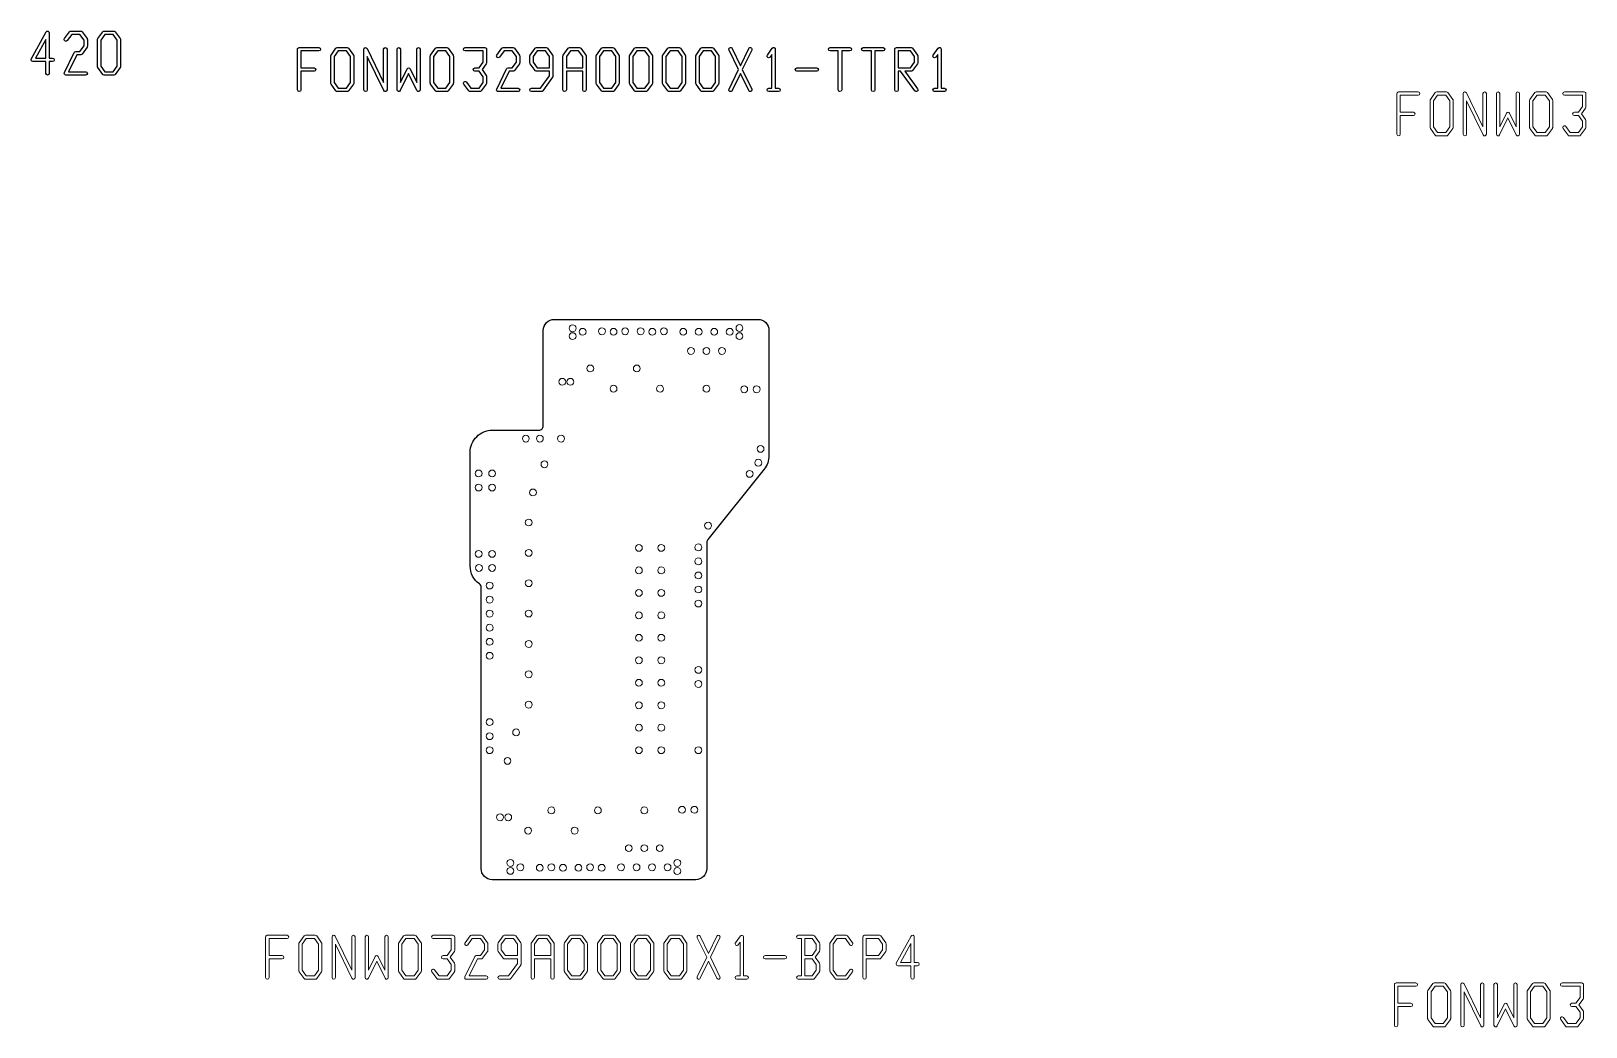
# Model space of a CAD drawing. Extents: x 1596 to 1844, y -134 to 41.
# Drawn here: x 1649.2 to 1719.5, y -88.4 to -43.4 of the extents above; entities that cross this region are included whole.
import ezdxf

# ---------------------------------------------------------------- set-up
doc = ezdxf.new("R2010")
doc.units = 0
doc.layers.get('0').update_dxf_attribs({"lineweight": 5})
doc.layers.add('gbr-dxf_layer0', color=7, linetype='Continuous')
doc.layers.add('gbr-outline-dxf_layer0', color=1, linetype='Continuous')

msp = doc.modelspace()

# ---------------------------------------------------------------- linework, layer by layer
msp.add_line((1688.953, -84.624), (1688.489, -85.473))
at = {"linetype": 'Continuous'}
for points in [[(1710.921, -48.045), (1710.921, -46.21, -0.414239), (1710.998, -46.134), (1711.89, -46.134, -1), (1711.89, -46.286), (1711.074, -46.286), (1711.074, -47.051), (1711.667, -47.051, -1), (1711.667, -47.204), (1711.074, -47.204), (1711.074, -48.045, -1)], [(1712.421, -47.739), (1712.421, -46.516, -0.159612), (1712.436, -46.471), (1712.659, -46.165, -0.240361), (1712.721, -46.134), (1713.167, -46.134, -0.240361), (1713.228, -46.165), (1713.452, -46.471, -0.159612), (1713.466, -46.516), (1713.466, -47.739, -0.159612), (1713.452, -47.784), (1713.228, -48.09, -0.240361), (1713.167, -48.121), (1712.721, -48.121, -0.240361), (1712.659, -48.09), (1712.436, -47.784, -0.159612)], [(1716.921, -47.739), (1716.921, -46.516, -0.159612), (1716.936, -46.471), (1717.159, -46.165, -0.240361), (1717.221, -46.134), (1717.667, -46.134, -0.240361), (1717.728, -46.165), (1717.952, -46.471, -0.159612), (1717.966, -46.516), (1717.966, -47.739, -0.159612), (1717.952, -47.784), (1717.728, -48.09, -0.240361), (1717.667, -48.121), (1717.221, -48.121, -0.240361), (1717.159, -48.09), (1716.936, -47.784, -0.159612)], [(1718.436, -47.784, -1), (1718.559, -47.694), (1718.759, -47.969), (1719.128, -47.969), (1719.314, -47.714), (1719.314, -47.458), (1719.128, -47.204), (1718.944, -47.204, -1), (1718.944, -47.051), (1719.128, -47.051), (1719.314, -46.797), (1719.314, -46.286), (1718.498, -46.286, -1), (1718.498, -46.134), (1719.39, -46.134, -0.414239), (1719.466, -46.21), (1719.466, -46.821, -0.159612), (1719.452, -46.866), (1719.261, -47.127), (1719.452, -47.388, -0.159612), (1719.466, -47.434), (1719.466, -47.739, -0.159612), (1719.452, -47.784), (1719.228, -48.09, -0.240361), (1719.167, -48.121), (1718.721, -48.121, -0.240361), (1718.659, -48.09)], [(1659.784, -86.161), (1659.784, -84.325, -0.414239), (1659.86, -84.249), (1660.753, -84.249, -1), (1660.753, -84.402), (1659.936, -84.402), (1659.936, -85.167), (1660.53, -85.167, -1), (1660.53, -85.319), (1659.936, -85.319), (1659.936, -86.161, -1)], [(1661.284, -85.855), (1661.284, -84.632, -0.159612), (1661.299, -84.586), (1661.522, -84.281, -0.240361), (1661.584, -84.249), (1662.029, -84.249, -0.240361), (1662.091, -84.281), (1662.314, -84.586, -0.159612), (1662.329, -84.632), (1662.329, -85.855, -0.159612), (1662.314, -85.9), (1662.091, -86.206, -0.240361), (1662.029, -86.237), (1661.584, -86.237, -0.240361), (1661.522, -86.206), (1661.299, -85.9, -0.159612)], [(1665.784, -85.855), (1665.784, -84.632, -0.159612), (1665.799, -84.586), (1666.022, -84.281, -0.240361), (1666.084, -84.249), (1666.529, -84.249, -0.240361), (1666.591, -84.281), (1666.814, -84.586, -0.159612), (1666.829, -84.632), (1666.829, -85.855, -0.159612), (1666.814, -85.9), (1666.591, -86.206, -0.240361), (1666.529, -86.237), (1666.084, -86.237, -0.240361), (1666.022, -86.206), (1665.799, -85.9, -0.159612)], [(1667.299, -85.9, -1), (1667.422, -85.81), (1667.622, -86.085), (1667.991, -86.085), (1668.176, -85.83), (1668.176, -85.574), (1667.991, -85.319), (1667.806, -85.319, -1), (1667.806, -85.167), (1667.991, -85.167), (1668.176, -84.912), (1668.176, -84.402), (1667.36, -84.402, -1), (1667.36, -84.249), (1668.253, -84.249, -0.414239), (1668.329, -84.325), (1668.329, -84.937, -0.159612), (1668.314, -84.982), (1668.124, -85.243), (1668.314, -85.504, -0.159612), (1668.329, -85.549), (1668.329, -85.855, -0.159612), (1668.314, -85.9), (1668.091, -86.206, -0.240361), (1668.029, -86.237), (1667.584, -86.237, -0.240361), (1667.522, -86.206)], [(1670.284, -84.937), (1670.284, -84.632, -0.159612), (1670.299, -84.586), (1670.522, -84.281, -0.240361), (1670.584, -84.249), (1671.029, -84.249, -0.240361), (1671.091, -84.281), (1671.314, -84.586, -0.159612), (1671.329, -84.632), (1671.329, -85.549, -0.159612), (1671.314, -85.594), (1670.868, -86.206, -0.240361), (1670.806, -86.237), (1670.36, -86.237, -1), (1670.36, -86.085), (1670.768, -86.085), (1671.176, -85.524), (1671.176, -85.319), (1670.584, -85.319, -0.240361), (1670.522, -85.288), (1670.299, -84.982, -0.159612)], [(1671.784, -86.161), (1671.784, -84.632, -0.159612), (1671.799, -84.586), (1672.022, -84.281, -0.240361), (1672.084, -84.249), (1672.529, -84.249, -0.240361), (1672.591, -84.281), (1672.814, -84.586, -0.159612), (1672.829, -84.632), (1672.829, -86.161, -1), (1672.676, -86.161), (1672.676, -85.319), (1671.936, -85.319), (1671.936, -86.161, -1)], [(1673.284, -85.855), (1673.284, -84.632, -0.159612), (1673.299, -84.586), (1673.522, -84.281, -0.240361), (1673.584, -84.249), (1674.029, -84.249, -0.240361), (1674.091, -84.281), (1674.314, -84.586, -0.159612), (1674.329, -84.632), (1674.329, -85.855, -0.159612), (1674.314, -85.9), (1674.091, -86.206, -0.240361), (1674.029, -86.237), (1673.584, -86.237, -0.240361), (1673.522, -86.206), (1673.299, -85.9, -0.159612)], [(1674.784, -85.855), (1674.784, -84.632, -0.159612), (1674.799, -84.586), (1675.022, -84.281, -0.240361), (1675.084, -84.249), (1675.529, -84.249, -0.240361), (1675.591, -84.281), (1675.814, -84.586, -0.159612), (1675.829, -84.632), (1675.829, -85.855, -0.159612), (1675.814, -85.9), (1675.591, -86.206, -0.240361), (1675.529, -86.237), (1675.084, -86.237, -0.240361), (1675.022, -86.206), (1674.799, -85.9, -0.159612)], [(1676.284, -85.855), (1676.284, -84.632, -0.159612), (1676.299, -84.586), (1676.522, -84.281, -0.240361), (1676.584, -84.249), (1677.029, -84.249, -0.240361), (1677.091, -84.281), (1677.314, -84.586, -0.159612), (1677.329, -84.632), (1677.329, -85.855, -0.159612), (1677.314, -85.9), (1677.091, -86.206, -0.240361), (1677.029, -86.237), (1676.584, -86.237, -0.240361), (1676.522, -86.206), (1676.299, -85.9, -0.159612)], [(1677.784, -85.855), (1677.784, -84.632, -0.159612), (1677.799, -84.586), (1678.022, -84.281, -0.240361), (1678.084, -84.249), (1678.529, -84.249, -0.240361), (1678.591, -84.281), (1678.814, -84.586, -0.159612), (1678.829, -84.632), (1678.829, -85.855, -0.159612), (1678.814, -85.9), (1678.591, -86.206, -0.240361), (1678.529, -86.237), (1678.084, -86.237, -0.240361), (1678.022, -86.206), (1677.799, -85.9, -0.159612)], [(1683.86, -86.237, -1), (1683.86, -86.085), (1684.007, -86.085), (1684.007, -84.402), (1683.86, -84.402, -1), (1683.86, -84.249), (1684.529, -84.249, -0.240361), (1684.591, -84.281), (1684.814, -84.586, -0.159612), (1684.829, -84.632), (1684.829, -84.937, -0.159612), (1684.814, -84.982), (1684.624, -85.243), (1684.814, -85.504, -0.159612), (1684.829, -85.549), (1684.829, -85.855, -0.159612), (1684.814, -85.9), (1684.591, -86.206, -0.240361), (1684.529, -86.237)], [(1685.284, -85.855), (1685.284, -84.632, -0.159612), (1685.299, -84.586), (1685.522, -84.281, -0.240361), (1685.584, -84.249), (1686.029, -84.249, -0.240361), (1686.091, -84.281), (1686.314, -84.586, -1), (1686.191, -84.676), (1685.991, -84.402), (1685.622, -84.402), (1685.436, -84.656), (1685.436, -85.83), (1685.622, -86.085), (1685.991, -86.085), (1686.191, -85.81, -1), (1686.314, -85.9), (1686.091, -86.206, -0.240361), (1686.029, -86.237), (1685.584, -86.237, -0.240361), (1685.522, -86.206), (1685.299, -85.9, -0.159612)], [(1686.784, -86.161), (1686.784, -84.325, -0.414239), (1686.86, -84.249), (1687.529, -84.249, -0.240361), (1687.591, -84.281), (1687.814, -84.586, -0.159612), (1687.829, -84.632), (1687.829, -84.937, -0.159612), (1687.814, -84.982), (1687.591, -85.288, -0.240361), (1687.529, -85.319), (1686.936, -85.319), (1686.936, -86.161, -1)], [(1688.294, -85.512), (1688.963, -84.289, -0.778589), (1689.106, -84.325), (1689.106, -85.473), (1689.253, -85.473, -1), (1689.253, -85.625), (1689.106, -85.625), (1689.106, -86.161, -1), (1688.953, -86.161), (1688.953, -85.625), (1688.36, -85.625, -0.571417)], [(1682.36, -85.319, -1), (1682.36, -85.167), (1683.253, -85.167, -1), (1683.253, -85.319)], [(1710.811, -88.314), (1710.811, -86.479, -0.414239), (1710.887, -86.403), (1711.78, -86.403, -1), (1711.78, -86.555), (1710.964, -86.555), (1710.964, -87.32), (1711.557, -87.32, -1), (1711.557, -87.473), (1710.964, -87.473), (1710.964, -88.314, -1)], [(1712.311, -88.008), (1712.311, -86.785, -0.159612), (1712.326, -86.74), (1712.549, -86.434, -0.240361), (1712.611, -86.403), (1713.057, -86.403, -0.240361), (1713.118, -86.434), (1713.341, -86.74, -0.159612), (1713.356, -86.785), (1713.356, -88.008, -0.159612), (1713.341, -88.053), (1713.118, -88.359, -0.240361), (1713.057, -88.391), (1712.611, -88.391, -0.240361), (1712.549, -88.359), (1712.326, -88.053, -0.159612)], [(1716.811, -88.008), (1716.811, -86.785, -0.159612), (1716.826, -86.74), (1717.049, -86.434, -0.240361), (1717.111, -86.403), (1717.557, -86.403, -0.240361), (1717.618, -86.434), (1717.841, -86.74, -0.159612), (1717.856, -86.785), (1717.856, -88.008, -0.159612), (1717.841, -88.053), (1717.618, -88.359, -0.240361), (1717.557, -88.391), (1717.111, -88.391, -0.240361), (1717.049, -88.359), (1716.826, -88.053, -0.159612)], [(1718.326, -88.053, -1), (1718.449, -87.964), (1718.649, -88.238), (1719.018, -88.238), (1719.204, -87.984), (1719.204, -87.727), (1719.018, -87.473), (1718.834, -87.473, -1), (1718.834, -87.32), (1719.018, -87.32), (1719.204, -87.066), (1719.204, -86.555), (1718.387, -86.555, -1), (1718.387, -86.403), (1719.28, -86.403, -0.414239), (1719.356, -86.479), (1719.356, -87.091, -0.159612), (1719.341, -87.136), (1719.151, -87.397), (1719.341, -87.658, -0.159612), (1719.356, -87.703), (1719.356, -88.008, -0.159612), (1719.341, -88.053), (1719.118, -88.359, -0.240361), (1719.057, -88.391), (1718.611, -88.391, -0.240361), (1718.549, -88.359)]]:
    msp.add_lwpolyline(points, format="xyb", close=True, dxfattribs=at)
for points in [[(1712.574, -47.714), (1712.759, -47.969), (1713.128, -47.969), (1713.314, -47.714), (1713.314, -46.54), (1713.128, -46.286), (1712.759, -46.286), (1712.574, -46.54)], [(1717.074, -47.714), (1717.259, -47.969), (1717.628, -47.969), (1717.814, -47.714), (1717.814, -46.54), (1717.628, -46.286), (1717.259, -46.286), (1717.074, -46.54)], [(1661.436, -85.83), (1661.622, -86.085), (1661.991, -86.085), (1662.176, -85.83), (1662.176, -84.656), (1661.991, -84.402), (1661.622, -84.402), (1661.436, -84.656)], [(1665.936, -85.83), (1666.122, -86.085), (1666.491, -86.085), (1666.676, -85.83), (1666.676, -84.656), (1666.491, -84.402), (1666.122, -84.402), (1665.936, -84.656)], [(1670.436, -84.912), (1670.622, -85.167), (1671.176, -85.167), (1671.176, -84.656), (1670.991, -84.402), (1670.622, -84.402), (1670.436, -84.656)], [(1671.936, -85.167), (1672.676, -85.167), (1672.676, -84.656), (1672.491, -84.402), (1672.122, -84.402), (1671.936, -84.656)], [(1673.436, -85.83), (1673.622, -86.085), (1673.991, -86.085), (1674.176, -85.83), (1674.176, -84.656), (1673.991, -84.402), (1673.622, -84.402), (1673.436, -84.656)], [(1674.936, -85.83), (1675.122, -86.085), (1675.491, -86.085), (1675.676, -85.83), (1675.676, -84.656), (1675.491, -84.402), (1675.122, -84.402), (1674.936, -84.656)], [(1676.436, -85.83), (1676.622, -86.085), (1676.991, -86.085), (1677.176, -85.83), (1677.176, -84.656), (1676.991, -84.402), (1676.622, -84.402), (1676.436, -84.656)], [(1677.936, -85.83), (1678.122, -86.085), (1678.491, -86.085), (1678.676, -85.83), (1678.676, -84.656), (1678.491, -84.402), (1678.122, -84.402), (1677.936, -84.656)], [(1684.16, -85.167), (1684.491, -85.167), (1684.676, -84.912), (1684.676, -84.656), (1684.491, -84.402), (1684.16, -84.402)], [(1686.936, -85.167), (1687.491, -85.167), (1687.676, -84.912), (1687.676, -84.656), (1687.491, -84.402), (1686.936, -84.402)], [(1684.16, -86.085), (1684.491, -86.085), (1684.676, -85.83), (1684.676, -85.574), (1684.491, -85.319), (1684.16, -85.319)], [(1712.464, -87.984), (1712.649, -88.238), (1713.018, -88.238), (1713.204, -87.984), (1713.204, -86.81), (1713.018, -86.555), (1712.649, -86.555), (1712.464, -86.81)], [(1716.964, -87.984), (1717.149, -88.238), (1717.518, -88.238), (1717.704, -87.984), (1717.704, -86.81), (1717.518, -86.555), (1717.149, -86.555), (1716.964, -86.81)]]:
    msp.add_lwpolyline(points, close=True, dxfattribs=at)
for points in [[(1713.921, -48.045), (1713.921, -46.21, -0.796906), (1714.066, -46.177), (1714.814, -47.714)], [(1714.814, -47.714), (1714.814, -46.21, -1), (1714.966, -46.21), (1714.966, -48.045, -0.796906), (1714.821, -48.078), (1714.074, -46.541)], [(1715.421, -48.045), (1715.421, -46.21, -1), (1715.574, -46.21), (1715.574, -47.714)], [(1716.314, -47.714), (1716.314, -46.21, -1), (1716.466, -46.21), (1716.466, -48.045, -0.796906), (1716.321, -48.078), (1715.944, -47.302)], [(1714.074, -46.541), (1714.074, -48.045, -1), (1713.921, -48.045)], [(1715.574, -47.714), (1715.875, -47.094, -0.625713), (1716.012, -47.094), (1716.314, -47.714)], [(1715.944, -47.302), (1715.566, -48.078, -0.796918), (1715.421, -48.045)], [(1662.784, -86.161), (1662.784, -84.325, -0.796906), (1662.929, -84.292), (1663.676, -85.83)], [(1663.676, -85.83), (1663.676, -84.325, -1), (1663.829, -84.325), (1663.829, -86.161, -0.796906), (1663.684, -86.194), (1662.936, -84.656)], [(1664.284, -86.161), (1664.284, -84.325, -1), (1664.436, -84.325), (1664.436, -85.83)], [(1665.176, -85.83), (1665.176, -84.325, -1), (1665.329, -84.325), (1665.329, -86.161, -0.796906), (1665.184, -86.194), (1664.806, -85.417)], [(1668.792, -86.127), (1669.238, -85.21, -0.287727), (1669.306, -85.167), (1669.491, -85.167), (1669.676, -84.912), (1669.676, -84.656), (1669.491, -84.402), (1669.122, -84.402), (1668.922, -84.676, -1), (1668.799, -84.586), (1669.022, -84.281, -0.240361), (1669.084, -84.249), (1669.529, -84.249, -0.240361), (1669.591, -84.281), (1669.814, -84.586, -0.159612), (1669.829, -84.632), (1669.829, -84.937, -0.159612), (1669.814, -84.982), (1669.591, -85.288, -0.240361), (1669.529, -85.319), (1669.354, -85.319), (1668.982, -86.085)], [(1679.292, -86.127), (1679.722, -85.243), (1679.292, -84.359, -1), (1679.429, -84.292), (1679.806, -85.069)], [(1679.806, -85.069), (1680.184, -84.292, -1), (1680.321, -84.359), (1679.891, -85.243), (1680.321, -86.127, -1), (1680.184, -86.194), (1679.806, -85.417)], [(1681.022, -84.586), (1681.245, -84.281, -0.726915), (1681.383, -84.326), (1681.383, -86.085), (1681.53, -86.085, -1), (1681.53, -86.237), (1681.083, -86.237, -1), (1681.083, -86.085), (1681.23, -86.085), (1681.23, -84.559)], [(1662.936, -84.656), (1662.936, -86.161, -1), (1662.784, -86.161)], [(1681.23, -84.559), (1681.145, -84.676, -1), (1681.022, -84.586)], [(1664.806, -85.417), (1664.429, -86.194, -0.796918), (1664.284, -86.161)], [(1664.436, -85.83), (1664.738, -85.21, -0.625713), (1664.875, -85.21), (1665.176, -85.83)], [(1679.806, -85.417), (1679.429, -86.194, -1), (1679.292, -86.127)], [(1668.982, -86.085), (1669.753, -86.085, -1), (1669.753, -86.237), (1668.86, -86.237, -0.554724), (1668.792, -86.127)], [(1713.811, -88.314), (1713.811, -86.479, -0.796906), (1713.956, -86.446), (1714.704, -87.983)], [(1714.704, -87.983), (1714.704, -86.479, -1), (1714.856, -86.479), (1714.856, -88.314, -0.796906), (1714.711, -88.348), (1713.964, -86.81)], [(1715.311, -88.314), (1715.311, -86.479, -1), (1715.464, -86.479), (1715.464, -87.983)], [(1716.204, -87.983), (1716.204, -86.479, -1), (1716.356, -86.479), (1716.356, -88.314, -0.796906), (1716.211, -88.348), (1715.834, -87.571)], [(1713.964, -86.81), (1713.964, -88.314, -1), (1713.811, -88.314)], [(1715.834, -87.571), (1715.456, -88.348, -0.796918), (1715.311, -88.314)], [(1715.464, -87.983), (1715.765, -87.363, -0.625713), (1715.902, -87.363), (1716.204, -87.983)]]:
    msp.add_lwpolyline(points, format="xyb", dxfattribs=at)
msp.add_lwpolyline([(1688.489, -85.473), (1688.953, -85.473), (1688.953, -84.624)], dxfattribs=at)
for centre in [(1673.659, -56.816), (1674.111, -56.976), (1674.986, -56.953), (1675.511, -56.976), (1676.036, -56.953), (1676.736, -56.953), (1677.261, -56.976), (1677.786, -56.953), (1678.661, -56.976), (1679.361, -56.976), (1680.061, -56.976), (1680.761, -56.976), (1681.202, -56.807), (1673.659, -57.171), (1681.202, -57.171), (1679.011, -57.842), (1679.711, -57.842), (1680.411, -57.842), (1674.461, -58.633), (1676.561, -58.633), (1673.192, -59.237), (1673.56, -59.237), (1675.511, -59.547), (1677.611, -59.547), (1679.711, -59.547), (1681.418, -59.574), (1681.977, -59.574), (1671.546, -61.805), (1672.181, -61.805), (1673.138, -61.805), (1682.155, -62.267), (1669.412, -63.38), (1670.022, -63.38), (1672.389, -62.966), (1681.662, -63.397), (1682.056, -62.895), (1669.412, -64.015), (1670.022, -64.015), (1671.868, -64.236), (1671.676, -65.595), (1679.785, -65.734), (1676.657, -66.743), (1677.671, -66.743), (1679.345, -66.718), (1669.412, -67.012), (1670.022, -67.012), (1671.676, -66.967), (1679.345, -67.353), (1669.425, -67.647), (1670.022, -67.647), (1676.657, -67.759), (1677.671, -67.759), (1679.345, -67.988), (1669.907, -68.445), (1671.676, -68.338), (1676.657, -68.775), (1677.671, -68.775), (1679.345, -68.623), (1669.907, -69.08), (1669.907, -69.715), (1671.676, -69.71), (1679.345, -69.258), (1669.907, -70.35), (1676.657, -69.791), (1677.671, -69.791), (1669.907, -70.985), (1671.676, -71.082), (1676.657, -70.807), (1677.671, -70.807), (1669.907, -71.62), (1676.657, -71.823), (1677.671, -71.823), (1671.676, -72.453), (1679.345, -72.255), (1676.657, -72.839), (1677.671, -72.839), (1679.345, -72.89), (1671.676, -73.825), (1676.657, -73.855), (1677.671, -73.855), (1669.907, -74.617), (1669.907, -75.252), (1671.106, -75.082), (1676.657, -74.871), (1677.671, -74.871), (1669.907, -75.887), (1676.657, -75.887), (1677.671, -75.887), (1679.345, -75.887), (1670.717, -76.368), (1672.701, -78.607), (1674.801, -78.607), (1676.901, -78.607), (1678.608, -78.58), (1679.167, -78.58), (1670.382, -78.918), (1670.75, -78.918), (1671.651, -79.522), (1673.751, -79.522), (1676.201, -80.313), (1676.901, -80.313), (1677.601, -80.313), (1670.849, -80.983), (1670.849, -81.339), (1671.301, -81.178), (1672.176, -81.201), (1672.701, -81.178), (1673.226, -81.201), (1673.926, -81.201), (1674.451, -81.178), (1674.976, -81.201), (1675.851, -81.178), (1676.551, -81.178), (1677.251, -81.178), (1677.951, -81.178), (1678.392, -80.983), (1678.392, -81.347)]:
    msp.add_circle(centre, 0.155)
at = {"layer": 'gbr-dxf_layer0'}
msp.add_line((1649.851, -43.761), (1649.386, -44.61), dxfattribs=at)
at = {"layer": 'gbr-dxf_layer0', "linetype": 'Continuous'}
for points in [[(1649.191, -44.65), (1649.86, -43.427, -0.778589), (1650.003, -43.463), (1650.003, -44.61), (1650.15, -44.61, -1), (1650.15, -44.763), (1650.003, -44.763), (1650.003, -45.298, -1), (1649.851, -45.298), (1649.851, -44.763), (1649.258, -44.763, -0.571417)], [(1652.181, -44.992), (1652.181, -43.769, -0.159612), (1652.196, -43.724), (1652.419, -43.418, -0.240361), (1652.481, -43.387), (1652.927, -43.387, -0.240361), (1652.988, -43.418), (1653.212, -43.724, -0.159612), (1653.226, -43.769), (1653.226, -44.992, -0.159612), (1653.212, -45.037), (1652.988, -45.343, -0.240361), (1652.927, -45.375), (1652.481, -45.375, -0.240361), (1652.419, -45.343), (1652.196, -45.037, -0.159612)], [(1661.225, -46.043), (1661.225, -44.207, -0.414239), (1661.301, -44.131), (1662.194, -44.131, -1), (1662.194, -44.284), (1661.377, -44.284), (1661.377, -45.049), (1661.97, -45.049, -1), (1661.97, -45.201), (1661.377, -45.201), (1661.377, -46.043, -1)], [(1662.725, -45.737), (1662.725, -44.514, -0.159612), (1662.74, -44.468), (1662.963, -44.163, -0.240361), (1663.024, -44.131), (1663.47, -44.131, -0.240361), (1663.532, -44.163), (1663.755, -44.468, -0.159612), (1663.77, -44.514), (1663.77, -45.737, -0.159612), (1663.755, -45.782), (1663.532, -46.088, -0.240361), (1663.47, -46.119), (1663.024, -46.119, -0.240361), (1662.963, -46.088), (1662.74, -45.782, -0.159612)], [(1667.225, -45.737), (1667.225, -44.514, -0.159612), (1667.24, -44.468), (1667.463, -44.163, -0.240361), (1667.524, -44.131), (1667.97, -44.131, -0.240361), (1668.032, -44.163), (1668.255, -44.468, -0.159612), (1668.27, -44.514), (1668.27, -45.737, -0.159612), (1668.255, -45.782), (1668.032, -46.088, -0.240361), (1667.97, -46.119), (1667.524, -46.119, -0.240361), (1667.463, -46.088), (1667.24, -45.782, -0.159612)], [(1668.74, -45.782, -1), (1668.863, -45.692), (1669.063, -45.967), (1669.432, -45.967), (1669.617, -45.712), (1669.617, -45.456), (1669.432, -45.201), (1669.247, -45.201, -1), (1669.247, -45.049), (1669.432, -45.049), (1669.617, -44.794), (1669.617, -44.284), (1668.801, -44.284, -1), (1668.801, -44.131), (1669.694, -44.131, -0.414239), (1669.77, -44.207), (1669.77, -44.819, -0.159612), (1669.755, -44.864), (1669.565, -45.125), (1669.755, -45.386, -0.159612), (1669.77, -45.431), (1669.77, -45.737, -0.159612), (1669.755, -45.782), (1669.532, -46.088, -0.240361), (1669.47, -46.119), (1669.024, -46.119, -0.240361), (1668.963, -46.088)], [(1671.725, -44.819), (1671.725, -44.514, -0.159612), (1671.74, -44.468), (1671.963, -44.163, -0.240361), (1672.024, -44.131), (1672.47, -44.131, -0.240361), (1672.532, -44.163), (1672.755, -44.468, -0.159612), (1672.77, -44.514), (1672.77, -45.431, -0.159612), (1672.755, -45.476), (1672.309, -46.088, -0.240361), (1672.247, -46.119), (1671.801, -46.119, -1), (1671.801, -45.967), (1672.209, -45.967), (1672.617, -45.406), (1672.617, -45.201), (1672.024, -45.201, -0.240361), (1671.963, -45.17), (1671.74, -44.864, -0.159612)], [(1673.225, -46.043), (1673.225, -44.514, -0.159612), (1673.24, -44.468), (1673.463, -44.163, -0.240361), (1673.524, -44.131), (1673.97, -44.131, -0.240361), (1674.032, -44.163), (1674.255, -44.468, -0.159612), (1674.27, -44.514), (1674.27, -46.043, -1), (1674.117, -46.043), (1674.117, -45.201), (1673.377, -45.201), (1673.377, -46.043, -1)], [(1674.725, -45.737), (1674.725, -44.514, -0.159612), (1674.74, -44.468), (1674.963, -44.163, -0.240361), (1675.024, -44.131), (1675.47, -44.131, -0.240361), (1675.532, -44.163), (1675.755, -44.468, -0.159612), (1675.77, -44.514), (1675.77, -45.737, -0.159612), (1675.755, -45.782), (1675.532, -46.088, -0.240361), (1675.47, -46.119), (1675.024, -46.119, -0.240361), (1674.963, -46.088), (1674.74, -45.782, -0.159612)], [(1676.225, -45.737), (1676.225, -44.514, -0.159612), (1676.24, -44.468), (1676.463, -44.163, -0.240361), (1676.524, -44.131), (1676.97, -44.131, -0.240361), (1677.032, -44.163), (1677.255, -44.468, -0.159612), (1677.27, -44.514), (1677.27, -45.737, -0.159612), (1677.255, -45.782), (1677.032, -46.088, -0.240361), (1676.97, -46.119), (1676.524, -46.119, -0.240361), (1676.463, -46.088), (1676.24, -45.782, -0.159612)], [(1677.725, -45.737), (1677.725, -44.514, -0.159612), (1677.74, -44.468), (1677.963, -44.163, -0.240361), (1678.024, -44.131), (1678.47, -44.131, -0.240361), (1678.532, -44.163), (1678.755, -44.468, -0.159612), (1678.77, -44.514), (1678.77, -45.737, -0.159612), (1678.755, -45.782), (1678.532, -46.088, -0.240361), (1678.47, -46.119), (1678.024, -46.119, -0.240361), (1677.963, -46.088), (1677.74, -45.782, -0.159612)], [(1679.225, -45.737), (1679.225, -44.514, -0.159612), (1679.24, -44.468), (1679.463, -44.163, -0.240361), (1679.524, -44.131), (1679.97, -44.131, -0.240361), (1680.032, -44.163), (1680.255, -44.468, -0.159612), (1680.27, -44.514), (1680.27, -45.737, -0.159612), (1680.255, -45.782), (1680.032, -46.088, -0.240361), (1679.97, -46.119), (1679.524, -46.119, -0.240361), (1679.463, -46.088), (1679.24, -45.782, -0.159612)], [(1685.301, -44.284, -1), (1685.301, -44.131), (1686.194, -44.131, -1), (1686.194, -44.284), (1685.824, -44.284), (1685.824, -46.043, -1), (1685.671, -46.043), (1685.671, -44.284)], [(1686.801, -44.284, -1), (1686.801, -44.131), (1687.694, -44.131, -1), (1687.694, -44.284), (1687.324, -44.284), (1687.324, -46.043, -1), (1687.171, -46.043), (1687.171, -44.284)], [(1683.801, -45.201, -1), (1683.801, -45.049), (1684.694, -45.049, -1), (1684.694, -45.201)]]:
    msp.add_lwpolyline(points, format="xyb", close=True, dxfattribs=at)
for points in [[(1650.689, -45.265), (1651.135, -44.348, -0.287727), (1651.204, -44.305), (1651.388, -44.305), (1651.574, -44.05), (1651.574, -43.794), (1651.388, -43.539), (1651.019, -43.539), (1650.819, -43.814, -1), (1650.696, -43.724), (1650.919, -43.418, -0.240361), (1650.981, -43.387), (1651.427, -43.387, -0.240361), (1651.488, -43.418), (1651.712, -43.724, -0.159612), (1651.726, -43.769), (1651.726, -44.075, -0.159612), (1651.712, -44.12), (1651.488, -44.426, -0.240361), (1651.427, -44.457), (1651.251, -44.457), (1650.879, -45.222)], [(1664.225, -46.043), (1664.225, -44.207, -0.796906), (1664.37, -44.174), (1665.117, -45.712)], [(1665.117, -45.712), (1665.117, -44.207, -1), (1665.27, -44.207), (1665.27, -46.043, -0.796906), (1665.125, -46.076), (1664.377, -44.538)], [(1665.725, -46.043), (1665.725, -44.207, -1), (1665.877, -44.207), (1665.877, -45.712)], [(1666.617, -45.712), (1666.617, -44.207, -1), (1666.77, -44.207), (1666.77, -46.043, -0.796906), (1666.625, -46.076), (1666.247, -45.299)], [(1670.233, -46.009), (1670.679, -45.092, -0.287727), (1670.747, -45.049), (1670.932, -45.049), (1671.117, -44.794), (1671.117, -44.538), (1670.932, -44.284), (1670.563, -44.284), (1670.363, -44.558, -1), (1670.24, -44.468), (1670.463, -44.163, -0.240361), (1670.524, -44.131), (1670.97, -44.131, -0.240361), (1671.032, -44.163), (1671.255, -44.468, -0.159612), (1671.27, -44.514), (1671.27, -44.819, -0.159612), (1671.255, -44.864), (1671.032, -45.17, -0.240361), (1670.97, -45.201), (1670.795, -45.201), (1670.423, -45.967)], [(1680.733, -46.009), (1681.163, -45.125), (1680.733, -44.241, -1), (1680.87, -44.174), (1681.247, -44.951)], [(1681.247, -44.951), (1681.625, -44.174, -1), (1681.762, -44.241), (1681.332, -45.125), (1681.762, -46.009, -1), (1681.625, -46.076), (1681.247, -45.299)], [(1682.463, -44.468), (1682.686, -44.163, -0.726915), (1682.824, -44.208), (1682.824, -45.967), (1682.97, -45.967, -1), (1682.97, -46.119), (1682.524, -46.119, -1), (1682.524, -45.967), (1682.671, -45.967), (1682.671, -44.441)], [(1688.225, -46.043), (1688.225, -44.207, -0.414239), (1688.301, -44.131), (1688.97, -44.131, -0.240361), (1689.032, -44.163), (1689.255, -44.468, -0.159612), (1689.27, -44.514), (1689.27, -44.819, -0.159612), (1689.255, -44.864), (1689.032, -45.17, -0.240361), (1688.97, -45.201), (1688.674, -45.201)], [(1689.963, -44.468), (1690.186, -44.163, -0.726915), (1690.324, -44.208), (1690.324, -45.967), (1690.47, -45.967, -1), (1690.47, -46.119), (1690.024, -46.119, -1), (1690.024, -45.967), (1690.171, -45.967), (1690.171, -44.441)], [(1664.377, -44.538), (1664.377, -46.043, -1), (1664.225, -46.043)], [(1682.671, -44.441), (1682.586, -44.558, -1), (1682.463, -44.468)], [(1690.171, -44.441), (1690.086, -44.558, -1), (1689.963, -44.468)], [(1650.879, -45.222), (1651.65, -45.222, -1), (1651.65, -45.375), (1650.758, -45.375, -0.554724), (1650.689, -45.265)], [(1666.247, -45.299), (1665.87, -46.076, -0.796918), (1665.725, -46.043)], [(1665.877, -45.712), (1666.179, -45.092, -0.625713), (1666.316, -45.092), (1666.617, -45.712)], [(1681.247, -45.299), (1680.87, -46.076, -1), (1680.733, -46.009)], [(1688.674, -45.201), (1689.255, -45.998, -1), (1689.132, -46.088), (1688.486, -45.201), (1688.377, -45.201), (1688.377, -46.043, -1), (1688.225, -46.043)], [(1670.423, -45.967), (1671.194, -45.967, -1), (1671.194, -46.119), (1670.301, -46.119, -0.554724), (1670.233, -46.009)]]:
    msp.add_lwpolyline(points, format="xyb", dxfattribs=at)
for points in [[(1652.334, -44.968), (1652.519, -45.222), (1652.888, -45.222), (1653.074, -44.968), (1653.074, -43.794), (1652.888, -43.539), (1652.519, -43.539), (1652.334, -43.794)], [(1662.877, -45.712), (1663.063, -45.967), (1663.432, -45.967), (1663.617, -45.712), (1663.617, -44.538), (1663.432, -44.284), (1663.063, -44.284), (1662.877, -44.538)], [(1667.377, -45.712), (1667.563, -45.967), (1667.932, -45.967), (1668.117, -45.712), (1668.117, -44.538), (1667.932, -44.284), (1667.563, -44.284), (1667.377, -44.538)], [(1671.877, -44.794), (1672.063, -45.049), (1672.617, -45.049), (1672.617, -44.538), (1672.432, -44.284), (1672.063, -44.284), (1671.877, -44.538)], [(1673.377, -45.049), (1674.117, -45.049), (1674.117, -44.538), (1673.932, -44.284), (1673.563, -44.284), (1673.377, -44.538)], [(1674.877, -45.712), (1675.063, -45.967), (1675.432, -45.967), (1675.617, -45.712), (1675.617, -44.538), (1675.432, -44.284), (1675.063, -44.284), (1674.877, -44.538)], [(1676.377, -45.712), (1676.563, -45.967), (1676.932, -45.967), (1677.117, -45.712), (1677.117, -44.538), (1676.932, -44.284), (1676.563, -44.284), (1676.377, -44.538)], [(1677.877, -45.712), (1678.063, -45.967), (1678.432, -45.967), (1678.617, -45.712), (1678.617, -44.538), (1678.432, -44.284), (1678.063, -44.284), (1677.877, -44.538)], [(1679.377, -45.712), (1679.563, -45.967), (1679.932, -45.967), (1680.117, -45.712), (1680.117, -44.538), (1679.932, -44.284), (1679.563, -44.284), (1679.377, -44.538)], [(1688.377, -45.049), (1688.932, -45.049), (1689.117, -44.794), (1689.117, -44.538), (1688.932, -44.284), (1688.377, -44.284)]]:
    msp.add_lwpolyline(points, close=True, dxfattribs=at)
msp.add_lwpolyline([(1649.386, -44.61), (1649.851, -44.61), (1649.851, -43.761)], dxfattribs=at)
at = {"layer": 'gbr-outline-dxf_layer0', "linetype": 'Continuous'}
msp.add_lwpolyline([(1669.032, -67.561), (1669.032, -62.424, -0.414215), (1670.032, -61.424), (1672.136, -61.424, 0.414223), (1672.336, -61.224), (1672.336, -56.917, -0.414219), (1672.836, -56.417), (1682.036, -56.417, -0.414218), (1682.536, -56.917), (1682.536, -62.565, -0.170766), (1682.316, -63.191), (1679.771, -66.362, 0.170761), (1679.726, -66.488), (1679.726, -81.237, -0.414365), (1679.226, -81.737), (1670.026, -81.737, -0.414366), (1669.526, -81.237), (1669.526, -68.532, 0.240133), (1669.444, -68.371, -0.24028)], format="xyb", close=True, dxfattribs=at)

doc.saveas('drawing.dxf')
